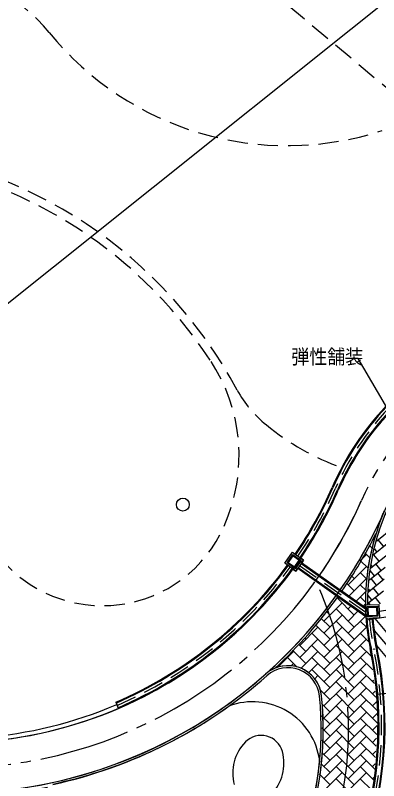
# Model space of a CAD drawing. Units: millimetres on the paper. Extents: x -203 to 197, y -122 to 155.
# Drawn here: x -52.4 to -16.5, y -27.4 to 48.2 of the extents above; entities that cross this region are included whole.
import ezdxf
from ezdxf.enums import TextEntityAlignment as Align

# ---------------------------------------------------------------- set-up
doc = ezdxf.new("R2010")
doc.units = ezdxf.units.MM
doc.linetypes.add('CHAIN2', pattern=[12, 9, -1, 1, -1])
doc.linetypes.add('DASHED2', pattern=[3, 2, -1])
for name, color, linetype in [('0-1_S-街区', 7, 'Continuous'), ('0-6_D-STR-1-計線1_計画', 7, 'Continuous'), ('0-7_D-STR-3-計線3_施設', 7, 'Continuous'), ('0-9_D-BMK（中心）水景', 7, 'DASHED2'), ('0-A_D-STR-BMK-CLINE', 7, 'CHAIN2'), ('0-B_D-STR-2-計線1_エッジ', 7, 'Continuous'), ('0-C_D-STR-DIM-5コンタ', 7, 'DASHED2'), ('0-D_D-STR-2-計線2_補助', 7, 'Continuous'), ('0-E_D-STR-5-1排水', 7, 'Continuous'), ('1-0_D-DCR-2-ハッチ', 7, 'Continuous'), ('1-4_D-STR-5-2排水-ＣＬ', 7, 'DASHED2'), ('1-5_D-STR-HTXT-舗装', 7, 'Continuous')]:
    doc.layers.add(name, color=color, linetype=linetype)
doc.styles.add('ＭＳ ゴシック', font='')
doc.styles.get('ＭＳ ゴシック').set_extended_font_data('MS Gothic')

msp = doc.modelspace()

# ---------------------------------------------------------------- linework, layer by layer
at = {"layer": '0-1_S-街区'}
msp.add_lwpolyline([(-113.13, 109.63), (-116.256, 75.312), (-115.278, 58.487), (-117.546, 33.59), (-121.926, 13.069), (-121.975, 12.533), (-68.302, 7.644), (10.298, 70.503), (10.274, 123.168)], dxfattribs=at)
at = {"layer": '0-6_D-STR-1-計線1_計画'}
for p, q in [((-17.722, -11.491), (-10.361, -10.371)), ((-14.214, -18.648), (-16.659, -18.851)), ((-42.195, -20.231), (-42.359, -19.848))]:
    msp.add_line(p, q, dxfattribs=at)
for centre, radius, start, end in [((-58.639, 18.054), 46.667, 141.35935, 311.5962), ((4.708, -9.717), 22.5, 118.6357, 191.77068), ((4.708, -9.717), 27.5, 136.65187, 156.32793), ((-58.639, 18.054), 41.667, 293.24493, 336.32793), ((-58.639, 18.054), 46.667, 311.5962, 336.32793), ((-54.03, -21.957), 37.5, 308.65065, 11.77068), ((-25.445, -19.338), 3.333, 5.82956, 131.5962), ((-54.481, -22.298), 32.52, 309.64697, 5.82051), ((-28.929, -26.238), 6.667, 7.02418, 110.68108), ((-58.639, 18.054), 41.25, 274.15643, 293.24493)]:
    msp.add_arc(centre, radius, start, end, dxfattribs=at)
at = {"layer": '0-7_D-STR-3-計線3_施設'}
for radius, start, end in [(47, 216.44212, 281.59191), (41.667, 273.20802, 293.24493)]:
    msp.add_arc((-58.639, 18.054), radius, start, end, dxfattribs=at)
at = {"layer": '0-9_D-BMK（中心）水景'}
msp.add_line((35.96, -2.274), (-103.731, 114.829), dxfattribs=at)
at = {"layer": '0-A_D-STR-BMK-CLINE'}
for centre, radius, start, end in [((-58.639, 18.054), 44.167, 141.35935, 336.32793), ((4.708, -9.717), 25, 125.48318, 156.32793), ((4.708, -9.717), 25, 125.48318, 156.32793), ((-58.639, 18.054), 44.167, 324.47482, 336.32793), ((-54.461, -22.301), 35, 309.55319, 24.81842)]:
    msp.add_arc(centre, radius, start, end, dxfattribs=at)
at = {"layer": '0-B_D-STR-2-計線1_エッジ'}
for centre, radius, start, end in [((-58.639, 18.054), 46.667, 311.5962, 336.32793), ((-28.099, -25.069), 2.176, 15.32339, 135.32339), ((-26.551, -26.599), 4.353, 135.32339, 195.32339), ((-30.198, -25.644), 4.353, 315.32339, 15.32339)]:
    msp.add_arc(centre, radius, start, end, dxfattribs=at)
at = {"layer": '0-C_D-STR-DIM-5コンタ'}
for centre, radius, start, end in [((-61.308, 36.682), 15.735, 38.73796, 138.59181), ((-25.528, 65.653), 30.303, 219.13139, 288.03974), ((-70.578, -10.267), 45.507, 28.15332, 84.56402), ((-70.638, -10.462), 44.874, 33.29764, 84.51475), ((-47.296, 4.722), 17.029, 335.92452, 33.71347), ((-20.726, 16.446), 11.05, 208.3088, 231.6859), ((-12.015, 26.548), 24.384, 230.34174, 250.54728), ((-43.781, 3.057), 13.141, 218.6694, 336.29793)]:
    msp.add_arc(centre, radius, start, end, dxfattribs=at)
at = {"layer": '0-D_D-STR-2-計線2_補助'}
for centre, radius, start, end in [((4.708, -9.717), 22.3, 118.47697, 180.7372), ((-25.445, -19.338), 3.133, 5.83013, 131.59621), ((-58.639, 18.054), 46.867, 282.29887, 311.5962), ((-54.481, -22.298), 32.32, 311.20438, 5.82051)]:
    msp.add_arc(centre, radius, start, end, dxfattribs=at)
at = {"layer": '0-E_D-STR-5-1排水'}
for p, q in [((-24.152, -5.915), (-17.775, -10.403)), ((-24.104, -5.846), (-17.779, -10.298)), ((-24.487, -6.392), (-17.747, -11.136)), ((-24.44, -6.323), (-17.75, -11.032)), ((-42.458, -19.618), (-42.195, -20.231))]:
    msp.add_line(p, q, dxfattribs=at)
for points in [[(-23.912, -5.574), (-24.679, -6.664), (-25.77, -5.897), (-25.002, -4.806)], [(-24.144, -5.614), (-24.72, -6.432), (-25.537, -5.856), (-24.962, -5.039)], [(-16.458, -9.958), (-16.405, -11.291), (-17.737, -11.344), (-17.791, -10.012)], [(-16.618, -10.132), (-16.578, -11.131), (-17.577, -11.171), (-17.617, -10.172)]]:
    msp.add_lwpolyline(points, close=True, dxfattribs=at)
at = {"layer": '0-E_D-STR-5-1排水', "linetype": 'DASHED2'}
for points in [[(-24.26, -5.634), (-24.74, -6.316), (-25.421, -5.836), (-24.942, -5.155)], [(-16.698, -10.218), (-16.665, -11.051), (-17.497, -11.084), (-17.531, -10.252)]]:
    msp.add_lwpolyline(points, close=True, dxfattribs=at)
at = {"layer": '0-E_D-STR-5-1排水'}
msp.add_circle((-35.826, -0.098), 0.637, dxfattribs=at)
for centre, radius, start, end in [((4.708, -9.717), 28.167, 136.65187, 156.32793), ((4.708, -9.717), 28.083, 136.65187, 156.32793), ((4.708, -9.717), 27.583, 136.65187, 156.32793), ((4.708, -9.717), 27.5, 136.65187, 156.32793), ((-58.639, 18.054), 41, 325.79178, 336.32793), ((-58.639, 18.054), 41.083, 325.78989, 336.32793), ((-58.639, 18.054), 41.583, 325.77871, 336.32793), ((-58.639, 18.054), 41.667, 325.77688, 336.32793), ((-58.639, 18.054), 41, 293.24493, 323.92842), ((-58.639, 18.054), 41.083, 293.24493, 323.93031), ((-58.639, 18.054), 41.583, 293.24493, 323.9415), ((-58.639, 18.054), 41.667, 293.24493, 323.94333), ((-58.639, 18.054), 41.583, 323.32199, 323.9415), ((-58.639, 18.054), 41.667, 323.32014, 323.94333), ((4.959, -9.69), 22.169, 184.21726, 192.22137), ((4.959, -9.69), 22.086, 184.2245, 192.22279), ((4.959, -9.69), 22.753, 184.16811, 192.21165), ((4.959, -9.69), 22.669, 184.17497, 192.21302), ((-54.03, -21.957), 37.5, 308.65065, 11.46469), ((-54.03, -21.957), 37.583, 308.65065, 11.46552), ((-54.03, -21.957), 38.083, 308.65065, 11.47047), ((-54.03, -21.957), 38.167, 308.65065, 11.47129)]:
    msp.add_arc(centre, radius, start, end, dxfattribs=at)
at = {"layer": '1-0_D-DCR-2-ハッチ', "linetype": 'DASHED2'}
for p, q in [((-16.666, -3.673), (-2.652, 7.675)), ((-17.307, -6.372), (-0.857, 6.95)), ((-17.033, -5.06), (-1.826, 7.254)), ((-17.579, -9.86), (2.115, 6.088)), ((-17.488, -8.697), (1.124, 6.375)), ((-17.398, -7.534), (0.134, 6.662)), ((-15.996, -4.22), (-16.529, -3.562)), ((-16.654, -4.753), (-16.878, -4.477)), ((-16.45, -5.678), (-16.983, -5.02)), ((-17.108, -6.211), (-17.279, -6)), ((-16.247, -6.602), (-16.779, -5.944)), ((-16.905, -7.135), (-17.326, -6.614)), ((-16.701, -8.059), (-17.234, -7.401)), ((-16.043, -7.526), (-16.576, -6.869)), ((-17.155, -9.517), (-17.517, -9.069)), ((-17.359, -8.592), (-17.47, -8.455)), ((-16.497, -8.984), (-17.03, -8.326)), ((-17.314, -9.993), (-17.484, -9.783)), ((-16.293, -9.908), (-16.826, -9.25))]:
    msp.add_line(p, q, dxfattribs=at)
at = {"layer": '1-0_D-DCR-2-ハッチ'}
for p, q in [((-16.868, -3.456), (-16.975, -3.349)), ((-17.088, -4.433), (-17.421, -4.1)), ((-17.102, -4.419), (-17.079, -4.396)), ((-18.354, -5.671), (-17.701, -5.017)), ((-17.308, -5.411), (-17.867, -4.851)), ((-17.527, -6.388), (-18.3, -5.616)), ((-19.497, -8.011), (-17.701, -6.215)), ((-19.427, -9.138), (-17.701, -7.412)), ((-18.898, -7.412), (-19.206, -7.105)), ((-17.626, -7.488), (-18.3, -6.813)), ((-18.898, -8.61), (-19.652, -7.856)), ((-17.69, -8.621), (-18.3, -8.011)), ((-17.785, -10.294), (-20.123, -8.648)), ((-20.106, -8.62), (-20.096, -8.61)), ((-19.9, -8.805), (-20.098, -8.607)), ((-18.724, -9.633), (-17.701, -8.61)), ((-21.892, -11.603), (-20.096, -9.807)), ((-18.898, -11.004), (-20.596, -9.306)), ((-20.507, -9.194), (-17.747, -11.136)), ((-17.754, -9.754), (-18.3, -9.208)), ((-18.898, -12.202), (-20.694, -10.406)), ((-19.497, -10.406), (-19.203, -10.111)), ((-18.021, -10.127), (-17.76, -9.866)), ((-21.293, -12.202), (-22.185, -11.309)), ((-21.892, -12.8), (-20.096, -11.004)), ((-21.293, -11.004), (-21.655, -10.642)), ((-19.497, -11.603), (-18.5, -10.606)), ((-19.497, -12.8), (-17.797, -11.101)), ((-21.293, -13.399), (-22.715, -11.977)), ((-18.898, -13.399), (-20.694, -11.603)), ((-17.586, -12.316), (-18.3, -11.603)), ((-0.201, -31.193), (-16.845, -11.358)), ((-24.286, -13.998), (-22.49, -12.202)), ((-21.293, -14.596), (-23.089, -12.8)), ((-21.892, -13.998), (-20.096, -12.202)), ((-18.898, -14.596), (-20.694, -12.8)), ((-19.497, -13.998), (-17.701, -12.202)), ((-17.397, -13.703), (-18.3, -12.8)), ((-0.821, -31.689), (-16.897, -12.531)), ((-24.286, -15.195), (-22.49, -13.399)), ((-23.688, -13.399), (-23.813, -13.273)), ((-21.892, -15.195), (-20.096, -13.399)), ((-19.497, -15.195), (-17.701, -13.399)), ((-23.688, -14.596), (-24.403, -13.881)), ((-21.293, -15.794), (-23.089, -13.998)), ((-18.898, -15.794), (-20.694, -13.998)), ((-17.222, -15.075), (-18.3, -13.998)), ((-1.441, -32.185), (-16.682, -14.021)), ((-26.47, -16.181), (-24.885, -14.596)), ((-23.688, -15.794), (-24.994, -14.488)), ((-24.165, -16.271), (-22.49, -14.596)), ((-21.892, -16.392), (-20.096, -14.596)), ((-19.497, -16.392), (-17.701, -14.596)), ((-26.082, -15.794), (-26.174, -15.702)), ((-24.532, -16.147), (-25.484, -15.195)), ((-25.126, -16.034), (-24.885, -15.794)), ((-23.411, -16.714), (-22.49, -15.794)), ((-21.293, -16.991), (-23.089, -15.195)), ((-21.892, -17.59), (-20.096, -15.794)), ((-18.898, -16.991), (-20.694, -15.195)), ((-19.497, -17.59), (-17.701, -15.794)), ((-17.069, -16.426), (-18.3, -15.195)), ((-21.293, -18.188), (-23.089, -16.392)), ((-18.898, -18.188), (-20.694, -16.392)), ((-16.915, -17.777), (-18.3, -16.392)), ((-17.102, -16.392), (-17.076, -16.366)), ((-22.805, -17.305), (-22.49, -16.991)), ((-21.892, -18.787), (-20.096, -16.991)), ((-19.497, -18.787), (-17.701, -16.991)), ((-18.898, -19.386), (-20.694, -17.59)), ((-16.762, -19.127), (-18.3, -17.59)), ((-17.102, -17.59), (-16.954, -17.441)), ((-21.293, -19.386), (-22.24, -18.439)), ((-21.892, -19.985), (-20.096, -18.188)), ((-18.898, -20.583), (-20.694, -18.787)), ((-19.497, -19.985), (-17.701, -18.188)), ((-16.609, -20.478), (-18.3, -18.787)), ((-17.102, -18.787), (-16.831, -18.516)), ((-21.892, -21.182), (-20.096, -19.386)), ((-19.497, -21.182), (-17.701, -19.386)), ((-17.102, -19.985), (-16.709, -19.592)), ((-21.293, -20.583), (-22.125, -19.752)), ((-18.898, -21.781), (-20.694, -19.985)), ((-16.613, -21.671), (-18.3, -19.985)), ((-21.293, -21.781), (-22.118, -20.956)), ((-21.892, -22.379), (-20.096, -20.583)), ((-19.497, -22.379), (-17.701, -20.583)), ((-17.102, -21.182), (-16.587, -20.667)), ((-21.892, -23.577), (-20.096, -21.781)), ((-18.898, -22.978), (-20.694, -21.182)), ((-19.497, -23.577), (-17.701, -21.781)), ((-16.676, -22.805), (-18.3, -21.182)), ((-17.102, -22.379), (-16.626, -21.903)), ((-21.293, -22.978), (-22.111, -22.16)), ((-18.898, -24.175), (-20.694, -22.379)), ((-16.739, -23.94), (-18.3, -22.379)), ((-21.293, -24.175), (-22.104, -23.364)), ((-21.892, -24.774), (-20.096, -22.978)), ((-19.497, -24.774), (-17.701, -22.978)), ((-17.102, -23.577), (-16.696, -23.171)), ((-21.892, -25.971), (-20.096, -24.175)), ((-18.898, -25.373), (-20.694, -23.577)), ((-19.497, -25.971), (-17.701, -24.175)), ((-16.801, -25.075), (-18.3, -23.577)), ((-21.293, -25.373), (-22.097, -24.569)), ((-18.898, -26.57), (-20.694, -24.774)), ((-16.864, -26.21), (-18.3, -24.774)), ((-17.102, -24.774), (-16.766, -24.438)), ((-21.293, -26.57), (-22.18, -25.683)), ((-21.892, -27.169), (-20.096, -25.373)), ((-19.497, -27.169), (-17.701, -25.373)), ((-18.898, -27.767), (-20.694, -25.971)), ((-16.953, -27.318), (-18.3, -25.971)), ((-17.102, -25.971), (-16.836, -25.705)), ((-21.293, -27.767), (-22.369, -26.691)), ((-21.892, -28.366), (-20.096, -26.57)), ((-18.898, -28.965), (-20.694, -27.169)), ((-19.497, -28.366), (-17.701, -26.57)), ((-17.174, -28.294), (-18.3, -27.169)), ((-17.102, -27.169), (-16.906, -26.973))]:
    msp.add_line(p, q, dxfattribs=at)
for points in [[(-20.287, -8.533), (-24.104, -5.846), (-23.912, -5.574), (-24.187, -5.38)], [(-24.954, -6.471), (-24.679, -6.664), (-24.487, -6.392), (-20.67, -9.078)], [(-4.718, -30.541), (-5.238, -29.889), (-7.387, -31.607), (-9.47, -29.002), (-7.318, -27.284), (-14.214, -18.648), (-15.995, -18.796), (-17.061, -11.39), (-10.361, -10.371), (-9.655, -15.008), (-0.689, -26.238), (5.173, -26.895), (11.349, -21.955), (13.89, -19.923), (-5.19, -35.183)]]:
    msp.add_lwpolyline(points, dxfattribs=at)
at = {"layer": '1-0_D-DCR-2-ハッチ', "linetype": 'DASHED2'}
msp.add_lwpolyline([(-17.59, -10.004), (-16.458, -9.958), (-16.432, -10.62), (-10.432, -9.707)], dxfattribs=at)
msp.add_arc((4.708, -9.717), 22.3, 118.47697, 180.7372, dxfattribs=at)
at = {"layer": '1-0_D-DCR-2-ハッチ'}
for centre, radius, start, end in [((4.813, -9.783), 27.623, 136.51512, 156.28923), ((-58.641, 18.055), 41.669, 332.49439, 336.32783), ((-58.639, 18.054), 41.667, 325.77688, 332.49429), ((-57.959, 17.622), 45.861, 325.22921, 336.09625), ((-58.639, 18.054), 46.867, 325.26762, 333.31529), ((4.708, -9.717), 22.5, 162.61283, 181.47011), ((-58.639, 18.054), 41.667, 212.47355, 323.94333), ((-58.651, 18.079), 46.692, 266.48335, 324.43389), ((-58.639, 18.054), 46.867, 312.94228, 324.45259), ((7.666, -9.412), 25.472, 183.87957, 191.64559), ((-54.214, -21.931), 37.662, 323.1065, 11.29572), ((-25.445, -19.338), 3.333, 5.82956, 112.30991), ((-54.481, -22.298), 32.52, 310.9135, 5.82051), ((-58.183, 17.327), 46.013, 281.93774, 305.78996), ((-54.481, -22.298), 32.32, 312.77183, 354.45082)]:
    msp.add_arc(centre, radius, start, end, dxfattribs=at)
at = {"layer": '1-4_D-STR-5-2排水-ＣＬ'}
msp.add_line((-24.296, -6.119), (-17.762, -10.718), dxfattribs=at)
for centre, radius, start, end in [((4.708, -9.717), 27.833, 136.65187, 156.32793), ((-58.639, 18.054), 41.333, 325.79178, 336.32793), ((-58.639, 18.054), 41.333, 293.24493, 323.92842), ((4.959, -9.69), 22.419, 184.2245, 192.21717), ((-54.03, -21.957), 37.833, 308.65065, 11.468)]:
    msp.add_arc(centre, radius, start, end, dxfattribs=at)
at = {"layer": '1-5_D-STR-HTXT-舗装'}
msp.add_lwpolyline([(-15.265, 8.772), (-18.512, 14.313), (-19.762, 14.313)], dxfattribs=at)

# ---------------------------------------------------------------- texts
at = {"layer": '1-5_D-STR-HTXT-舗装', "color": 4, "style": 'ＭＳ ゴシック', "width": 0.9}
msp.add_text('弾性舗装', height=1.442, dxfattribs=at).set_placement((-25.107, 13.356), align=Align.BOTTOM_LEFT)

doc.saveas('drawing.dxf')
